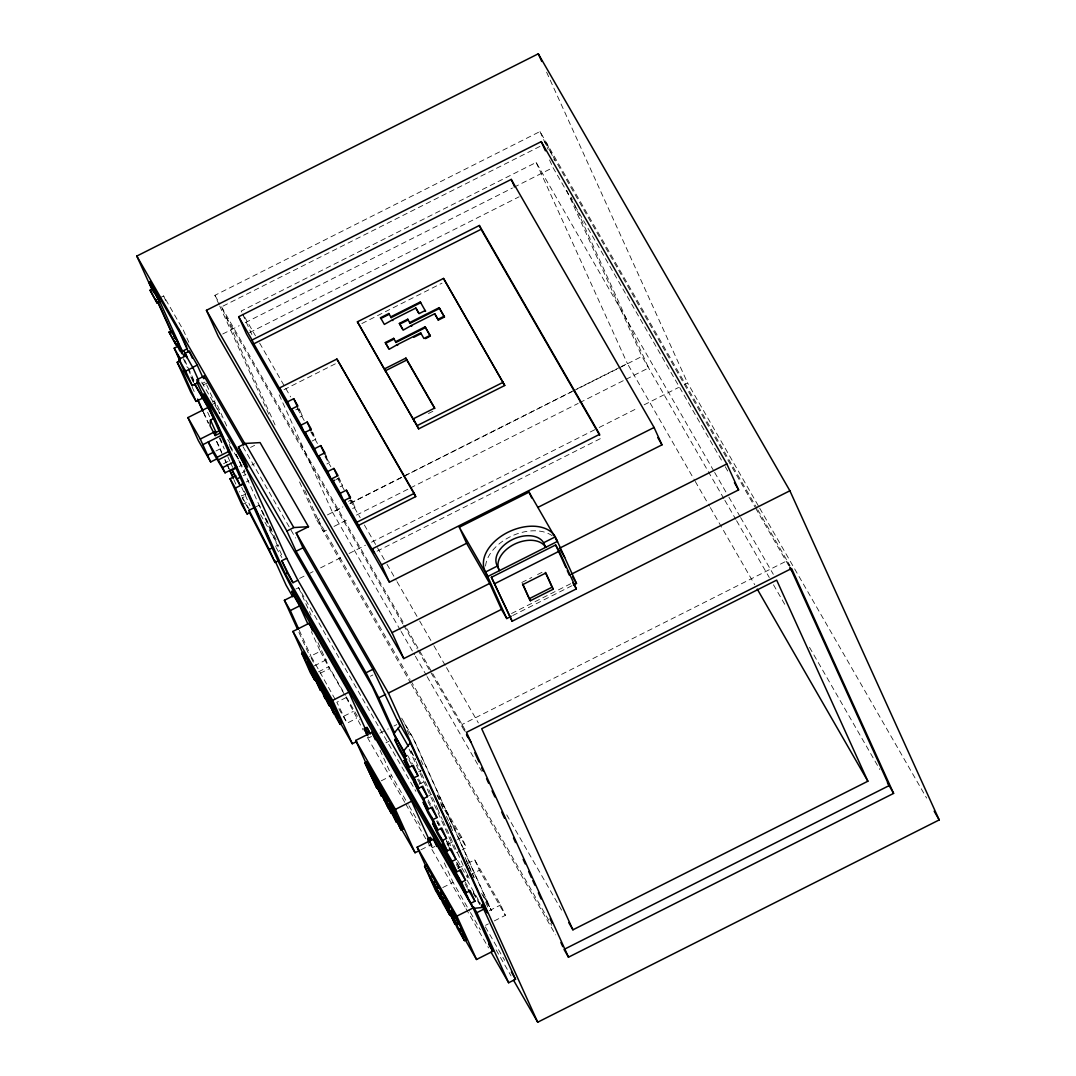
<?xml version="1.0" encoding="UTF-8"?>
<svg xmlns="http://www.w3.org/2000/svg" width="1076" height="1076" viewBox="0 0 1076 1076"><rect width="100%" height="100%" fill="white"/><g stroke="black" fill="none" stroke-linecap="round" stroke-linejoin="round"><path stroke-width="0.75" stroke-dasharray="5 3.75" d="M487.764 906.893L485.424 901.446M159.692 297.931L163.619 295.94L183.377 330.251L188.838 342.303M219.047 304.508L214.891 295.335L539.977 131.541L756.953 508.343M275.066 424.899L221.521 306.848L543.622 144.561M713.805 470.979L536.157 162.436L241.199 311.045L243.701 315.416M222.719 334.004L239.235 325.692M245.234 322.666L512.485 188.018M513.992 187.251L553.024 167.587L721.888 460.864M249.551 332.605L519.13 196.787M201.992 383.567L204.951 382.088M207.291 382.962L203.351 384.939L201.979 381.926M361.859 323.553L442.021 283.163M212.577 402.128L215.025 400.891M211.152 404.993L216.074 402.505L227.843 428.463M283.997 389.687L336.909 363.029M295.765 409.862L298.227 408.624L302.369 415.82L299.908 417.058M215.967 450.978L223.351 447.266M250.506 447.428L254.609 445.356M223.606 463.689L229.511 460.716M239.316 466.473L242.194 465.02M251.771 465.088L254.528 463.689M242.167 472.767L245.046 471.328L242.759 466.285M243.378 475.673L245.933 474.381M312.134 441.025L315.819 439.169L312.605 432.081M246.229 481.967L248.785 480.676M245.422 494.113L241.589 496.049L239.518 491.503M241.791 504.671L249.323 500.878M326.916 463.971L329.377 462.72L324.871 452.794M428.409 413.547L435.551 409.956M256.249 506.675L259.141 505.222L271.811 529.903M335.927 479.6L338.389 478.363L342.531 485.558L338.832 487.415M348.449 501.349L350.91 500.111L355.053 507.307L352.592 508.545M279.195 394.838L332.417 512.136L342.894 506.863M350.386 503.084L619.884 367.306M621.39 366.553L627.375 363.54L694.41 479.963M299.545 481.954L316.895 520.206L319.895 518.686M327.386 514.92L342.356 507.374M349.848 503.595L402.29 477.179M403.782 476.426L571.571 391.893M573.078 391.126L641.995 356.412L724.04 498.914M275.429 546.339L277.998 545.061M326.526 530.212L323.526 531.719L304.764 490.374M334.017 526.433L348.987 518.888M356.479 515.108L408.92 488.692M410.413 487.939L578.202 403.406M579.708 402.653L624.645 380.003M626.151 379.25L648.626 367.925L571.168 197.19M299.585 578.417L308.57 573.898M310.076 573.145L313.076 571.625M320.567 567.859L343.029 556.534M349.027 553.521L365.504 545.209M371.489 542.196L597.705 428.235M599.197 427.468L638.149 407.844M644.147 404.832L678.593 387.468M684.592 384.455L687.591 382.948L758.876 506.756M295.846 589.043L298.603 587.657L415.887 791.344M377.044 551.168L601.363 438.147M335.174 699.36L310.924 656.01L320.271 651.303L311.341 631.612M314.165 665.923L330.399 657.745M318.496 671.814L328.839 666.609L345.383 695.325M320.164 673.307L329.512 668.6L346.19 697.544L363.15 730.053M521.82 582.493L531.826 577.449M537.556 574.557L544.698 570.966M370.4 676.226L372.861 674.988M511.544 613.522L571.262 583.434M346.19 697.544L336.842 702.251L347.104 723.139L356.452 718.432M512.701 615.566L572.042 585.667M343.943 716.145L353.291 711.438M371.556 736.455L368.853 737.813L368.274 736.804M379.841 733.146L388.328 728.869M393.991 726.018L396.815 724.592M385.961 742.803L388.799 741.377M381.267 780.813L391.597 775.608L408.14 804.337M418.537 771.815L421.375 770.389M419.008 784.323L424.657 781.485M428.692 795.783L431.516 794.357M434.892 846.435L432.189 847.794L431.167 844.391L429.849 843.745M420.972 849.758L431.301 844.552M447.589 844.445L456.076 840.168M457.488 839.455L461.725 837.316L466.433 847.686L462.196 849.825M456.533 852.676L460.77 850.538M457.73 868.413L466.217 864.136M467.643 863.423L474.704 859.858L500.676 904.956L505.384 915.326L494.059 921.029M442.734 887.565L453.077 882.36L469.607 911.09M469.513 875.218L479.412 870.228L505.384 915.326M489.351 910.646L500.676 904.956M485.572 925.306L488.41 923.88M759.71 508.208L926.624 798.083M757.786 509.809L790.107 565.936M544.483 141.467L754.747 506.635M755.581 508.087L789.112 566.312M725.237 466.675L727.739 471.032M714.639 472.431L728.048 495.713M728.896 497.166L739.79 516.09M740.624 517.543L773.308 574.302M724.874 500.367L735.769 519.291M736.603 520.744L769.286 577.503M773.483 584.779L785.211 605.156M809.515 647.349L879.899 769.609M695.257 481.416L709.501 506.164M710.335 507.616L754.747 584.752M311.677 431.974L315.819 439.169M325.234 455.525L329.377 462.72M244.548 316.869L255.442 335.793M259.625 343.069L290.628 396.91M297.339 408.557L304.885 421.657M310.749 431.839L317.447 443.487M324.992 456.587L330.857 466.769M337.555 478.416L344.266 490.051M350.13 500.246L360.191 517.704M364.374 524.98L386.163 562.829M386.997 564.281L396.224 580.287M397.057 581.739L418.846 619.574M419.68 621.04L433.09 644.322M433.924 645.775L445.666 666.152M446.5 667.604L478.336 722.911M214.891 295.335L219.854 303.97M221.521 306.848L405.881 627.026M406.715 628.478L431.853 672.137M432.686 673.589L465.007 729.716M226.027 316.774L402.841 623.851M403.675 625.304L417.085 648.599M417.918 650.052L465.693 733.012M332.417 512.136L400.285 630.025M401.133 631.477L414.542 654.773M415.376 656.226L426.271 675.136M427.105 676.602L481.577 771.196M506.715 814.855L562.022 910.901M317.891 519.305L410.077 679.386M410.911 680.852L551.692 925.347M316.895 520.206L410.669 683.072M411.516 684.524L555.646 934.856M401.684 718.176L413.682 739.01L491.544 910.659L481.147 892.609M404.522 723.57L413.641 739.414L489.526 906.705L481.241 892.313M242.988 446.675L295.591 538.04M201.71 382.088L219.733 413.547M437.434 795.137L461.725 837.316M410.736 750.967L415.766 759.696M440.474 802.602L466.433 847.686M227.695 439.358L230.103 443.541M235.98 454.301L240.715 463.352M190.734 376.896L194.043 382.639M241.306 464.657L230.856 447.078M192.012 379.72L193.653 382.572M229.861 446.769L232.322 451.073L229.255 444.294M407.481 755.204L412.458 763.839M408.907 759.898L411.395 764.216M418.631 778.997L421.94 784.754M417.569 779.374L420.057 783.691M428.113 799.912L431.436 805.668M427.885 801.728L430.373 806.045M437.596 820.813L440.084 825.131M260.54 514.637L278.59 545.976M436.506 820.961L439.008 825.305M448.194 841.257L450.71 845.615M437.367 822.629L439.021 825.521M446.258 840.289L449.58 846.045M446.607 841.54L449.122 845.884M457.475 860.397L467.509 877.814L467.253 874.344M446.849 843.544L448.517 846.422M276.061 547.482L281.845 557.529M456.937 862.629L459.452 867M466.997 880.087L480.394 903.369M456.574 862.643L459.062 866.96M473.319 892.031L479.95 903.544M473.171 893.161L479.802 904.687M456.345 864.458L458.833 868.776M465.235 882.118L470.199 890.753M464.993 883.934L468.316 889.691M242.369 497.394L250.089 510.818M247.91 507.953L242.113 497.906L246.296 495.794L244.225 491.221M485.384 926.907L504.644 960.37M496.076 949.866L511.06 975.905M346.203 696.764L359.438 719.75M408.974 805.776L421.375 827.323M470.441 912.529L480.367 929.758M367.333 737.316L404.966 802.669M405.8 804.122L426.701 840.423M427.535 841.876L465.168 907.229M466.002 908.682L488.585 947.889M311.045 657.786L315.053 665.546M338.873 708.842L347.104 723.139M320.271 651.303L329.512 668.6M276.075 539.681L259.141 505.222M789.69 566.42L787.121 560.744L462.021 724.525L465.235 731.626M546.608 72.173L687.591 382.948M546.608 143.054L554.57 160.606M539.977 131.541L547.94 149.093M566.622 190.25L641.995 356.412M549.554 159.947L553.024 167.587M536.157 162.436L627.375 363.54M351.839 500.219L355.053 507.307M338.671 477.045L342.531 485.558M299.155 408.732L302.369 415.82M242.571 314.098L252.941 336.949M474.704 859.858L479.412 870.228M219.746 306.041L269.713 416.183M437.112 795.191L439.129 799.629M420.945 760.154L423.016 764.713M440.945 804.256L443.016 808.829M446.473 816.428L448.531 820.988M449.23 822.508L452.673 830.121M465.101 857.491L474.059 877.263M407.199 730.335L409.27 734.895M450.602 826.032L452.673 830.591M466.459 860.975L468.517 865.521M469.217 867.041L474.032 877.68M411.22 750.819L415.363 759.979M416.062 761.499L420.904 772.178M421.59 773.698L437.461 808.385M437.502 808.775L442.344 819.441M443.043 820.975L466.554 872.824M467.092 873.712L469.163 878.272M409.122 749.125L455.538 851.439M444.254 862.925L453.077 882.36M430.091 841.445L432.337 846.408M430.05 841.903L431.167 844.391M429.351 841.822L432.189 847.794M380.07 750.201L391.597 775.608M206.646 384.872L221.172 416.896M298.603 587.657L311.045 615.082M236.209 454.61L282.652 556.978M163.619 295.94L166.35 301.966M317.985 642.681L328.839 666.609M184.615 359.828L195.012 382.747M219.961 437.744L223.431 445.383M183.324 358.644L187.493 367.831M188.192 369.364L193.747 381.603M207.628 412.229L209.712 416.815M219.437 438.255L224.306 448.961M227.776 456.627L229.861 461.214M230.546 462.747L232.631 467.334M241.656 487.24L249.995 505.612M192.106 386.97L195.55 394.542M203.794 412.727L208.596 423.325M216.841 441.51L221.656 452.108M225.086 459.681L226.471 462.72M227.157 464.227L229.215 468.773M203.31 412.35L208.166 423.043M216.478 441.375L222.019 453.601M224.79 459.708L226.175 462.761M226.875 464.294L228.946 468.88M233.801 479.573L235.886 484.16M299.236 630.254L310.924 656.01M298.926 632.338L310.009 656.764M485.558 566.057A39.086 25.38 -24.4 0 1 512.647 535.606A39.086 25.38 -24.4 0 1 552.956 536.305"/><path stroke-width="1.5" d="M386.311 796.926L381.012 786.717L379.25 787.713L386.809 802.575L384.105 796.173L385.894 795.177L391.624 806.637M216.034 422.317L214.164 418.201L210.466 420.057L210.035 425.625L215.16 435.592L220.916 432.686M243.781 445.034L204.104 376.116L197.217 379.586L196.989 382.236L278.617 562.183L291.798 588.115L458.941 878.393M203.875 378.765L204.104 376.116M382.209 795.635L388.369 808.17L373.95 778.459L380.299 790.403L382.074 789.502L380.474 785.924L375.726 777.558L373.964 778.58M215.16 435.592L216.074 432.404L210.466 420.057M464.455 940.653L466.446 939.617L453.843 912.744L450.427 906.664L448.463 907.646L457.327 928.211L464.455 940.653L448.463 907.646M466.433 939.671L465.706 938.487M396.143 738.795L394.663 739.535L404.603 756.805L406.082 756.065L393.762 733.563L400.272 725.789M410.225 743.059L403.715 750.833L406.082 756.065M152.079 289.753L136.8 256.075L538.282 53.8L789.892 490.777L939.2 819.925L537.718 1022.2L513.561 980.249M153.774 292.659L148.999 282.114L150.223 281.495L179.436 332.228L188.327 351.812M150.102 290.278L152.55 289.041L158.293 298.993L159.584 301.858L157.136 303.096L150.102 290.278L157.136 303.096M148.999 282.114L158.454 298.55L159.692 297.931M155.832 300.231L158.293 298.993M511.208 616.319L506.769 618.552L501.47 609.379L403.796 658.593L218.213 336.277L206.431 310.305L541.241 141.615L726.825 463.931L738.607 489.903L571.208 574.248M169.107 332.148L171.568 330.91L177.311 340.863L178.603 343.728L176.141 344.979L169.107 332.148L176.141 344.979M174.85 342.114L177.311 340.863M180.445 361.94L174.204 348.18L178.387 346.082L184.171 356.129M501.47 609.379L489.701 583.407L466.607 543.299L389.391 582.197L246.552 334.111L238.67 316.734L511.248 179.41L654.087 427.481L661.969 444.859L537.825 507.415M178.428 344.414L182.369 351.26L187.533 348.651M186.753 357.716L184.83 353.466L189.255 351.233L197.231 365.087L203.014 377.837M197.93 382.76L192.227 385.638L185.422 373.829L178.858 359.33L185.987 355.739M203.297 397.77L196.088 401.402L190.708 392.067L177.204 362.276L179.652 361.038M177.204 362.276L182.57 371.61L185.032 370.373M197.231 365.087L192.806 367.32L198.71 380.595M178.858 359.33L185.65 371.153L192.792 367.548L184.83 353.466M238.67 316.734L252.066 340.003L479.371 225.476L599.628 434.327L372.323 548.854L374.058 552.674L358.389 525.478L415.713 496.601L414.247 493.346L336.909 359.048L279.585 387.925L284.091 397.851L361.428 532.163L356.923 522.223L344.401 500.475L350.547 497.381L346.405 490.185L340.258 493.279L331.879 478.726L338.025 475.632L333.883 468.437L327.723 471.53L318.725 455.901L324.871 452.794L320.729 445.599L314.582 448.692L305.167 432.337L311.314 429.243L307.171 422.048L301.024 425.141L291.717 408.988L297.864 405.894L293.721 398.685L287.574 401.792L279.585 387.925M252.066 340.003L253.801 343.822L481.106 229.296L599.695 435.255M357.407 321.805L443.514 278.428L504.752 385.477L418.658 428.853L357.407 321.805L385.988 372.121M388.866 313.506L389.216 314.273L380.85 318.483L380.5 317.716L388.866 313.506L391.139 317.622L420.662 302.746L420.312 301.979L390.79 316.855L391.139 317.622M209.188 405.975L211.152 404.993M216.451 459.062L210.681 461.981L198.307 440.501L187.923 417.582L208.125 407.4M392.848 320.567L392.498 319.814L415.874 308.032L419.089 313.641L425.249 310.534L425.585 311.3L420.312 301.979M402.801 329.538L399.371 323.419L407.737 319.209L410.01 323.311L439.519 308.449L444.455 317.003L438.309 320.097L434.731 313.735L411.355 325.517L411.704 326.27M399.707 324.185L408.073 319.976L407.737 319.209M444.455 317.003L439.183 307.682L409.66 322.558L410.01 323.311M388.745 348.678L385.316 342.558L393.681 338.348L395.955 342.45L425.464 327.588L430.4 336.142L425.128 326.822L395.605 341.697L395.955 342.45M385.652 343.325L394.018 339.115L393.681 338.348M187.923 417.582L200.284 439.062L214.716 431.785M434.731 313.735L437.959 319.343L444.106 316.236M216.074 432.404L219.76 430.548M397.649 345.409L397.3 344.656L420.676 332.874L423.904 338.483L430.05 335.376M413.722 337.313L421.025 333.641L420.676 332.874M202.839 444.697L221.535 435.269M425.477 338.617L429.163 336.761M207.601 455.202L213.021 452.471L225.072 472.835L236.881 466.89M384.509 368.866L405.921 358.093L434.677 408.046L413.278 418.833L414.758 422.074M434.731 408.53L406.782 360.003L385.383 370.776L414.152 420.743M213.021 452.471L208.26 441.967L217.083 457.3L228.892 451.355M197.217 379.586L247.641 467.159L238.455 446.93L245.341 443.46L260.083 442.599L308.503 526.715L296.196 532.902L302.961 547.805L372.915 669.299L400.151 726.421M217.083 457.3L218.267 459.923L230.076 453.978M218.267 459.923L222.678 467.589L234.487 461.644M243.674 483.259L239.988 485.115L234.971 476.399L232.107 470.104L236.424 467.925M249.632 512.768L247.171 514.019L241.791 504.671L230.035 478.739L235.792 475.834M232.107 470.104L237.124 478.82L240.809 476.964L238.778 472.472M230.035 478.739L235.402 488.074L244.05 483.716M278.751 560.596L275.066 562.466L249.35 512.297L249.054 510.306L254.81 507.401M413.278 418.833L417.179 425.612L503.286 382.222M334.69 480.219L332.228 481.456L327.723 471.53M238.455 446.93L286.889 531.033L293.775 527.563L308.503 526.715M275.066 562.466L269.188 549.486L272.874 547.63M286.889 531.033L296.075 551.275L302.961 547.805M356.923 522.223L414.247 493.346M418.134 789.058L297.891 580.22L292.968 582.694L287.292 572.835L281.804 560.731L286.727 558.256L241.011 457.475M396.721 740.436L372.511 687.053L203.7 393.883L285.328 573.831L287.292 572.835M297.554 629.285L284.387 600.287L293.748 595.579L299.653 605.855L307.897 624.04M284.387 600.287L290.305 610.563L299.653 605.855M372.323 548.854L381.509 564.819L654.087 427.481M459.317 527.253L529.056 492.122L557.435 541.416L487.71 576.548L459.317 527.253L466.607 543.299M303.109 653.858L292.928 631.437L309.175 623.246L348.866 692.191L367.279 733.173M303.768 656.441L314.717 680.14L310.291 672.567L301.63 653.078L303.768 656.441L305.584 655.526L308.96 662.372M304.347 657.463L306.162 656.548M304.844 658.377L306.66 657.463M305.248 659.185L307.077 658.27M312.86 673.509L320.594 690.631L306.7 661.74L308.704 661.067L315.685 674.235L313.869 675.163L312.86 673.509L314.676 672.581L315.685 674.235M306.7 661.74L308.704 661.067M506.769 618.552L485.626 571.961L497.368 566.043A25.918 16.839 -24.4 0 1 512.068 539.762A25.918 16.839 -24.4 0 1 543.609 542.748L555.351 536.83L576.494 583.434L573.521 584.927M309.094 666.891L310.91 665.977L311.919 667.766L310.372 669.205M491.436 577.301L555.646 544.954L559.224 551.181L576.346 588.895L512.136 621.242L491.436 577.301L512.136 621.242M306.889 661.982L311.22 669.474L313.035 668.559M311.22 669.474L313.345 669.111M313.869 675.163L311.838 670.644L313.667 669.729M312.174 671.316L313.99 670.402M312.511 672.056L314.34 671.142M206.431 310.305L392.014 632.621L489.701 583.407M559.426 548.276L726.825 463.931M312.86 672.823L314.69 671.908M313.425 674.087L315.241 673.159M313.493 674.585L315.322 673.657M313.762 674.854L315.577 673.939L313.735 674.975M495.027 583.528L559.224 551.181M328.691 696.508C330.184 699.037 325.786 698.257 326.405 697.127L334.031 713.98L320.15 685.076L321.966 684.161L327.104 693.078L328.691 696.508L325.087 698.512L314.555 675.325L316.613 674.773L324.172 689.918M314.555 675.325L316.976 679.507L318.792 678.593M325.208 698.62L324.064 695.93L329.35 705.869L317.312 680.166L319.142 679.252M317.702 680.96L319.518 680.045M320.15 685.076L322.154 684.403M322.127 689.46L323.943 688.546L324.75 690.052M320.325 685.331L324.656 692.823L326.485 691.908M324.656 692.823L326.795 692.46M296.075 551.275L366.028 672.769L372.915 669.299M327.306 698.512L325.288 693.993L327.104 693.078M325.611 694.666L327.44 693.751M325.961 695.405L327.776 694.491M326.31 696.172L328.126 695.257M553.225 589.218L552.069 587.2L529.19 598.727L530.347 600.744L553.225 589.218L545.868 572.983L522.99 584.51L530.347 600.744M329.323 700.839L331.152 699.925L332.968 703.354L334.865 707.591L333.009 708.506L331.139 705.331L340.272 724.538L335.86 716.979L327.185 697.477L333.035 708.506M329.902 701.861L331.731 700.947M292.928 631.437L332.632 700.382L348.866 692.191M330.399 702.776L332.228 701.861M330.816 703.583L332.632 702.668M332.834 708.223L334.865 707.591M332.941 708.237L334.757 707.322L332.968 704.296M394.65 732.944L378.739 697.867L385.625 694.397M296.196 532.902L388.409 693.052L789.892 490.777M364.28 728.802L367.104 734.787L364.28 728.802L366.983 727.443L370.44 733.966M364.858 729.824L365.598 729.447L366.755 731.465L366.028 731.841L367.71 735.567M369.31 731.492L366.607 732.85L366.028 731.841M366.553 764.363L355.699 740.436L371.933 732.258L411.637 801.203L428.584 838.581M339.061 720.745L352.296 743.731L356.721 741.498M364.858 762.669L376.882 788.224L365.45 764.041C365.517 758.257 370.803 768.721 371.274 770.941M364.925 762.871L366.634 761.768L369.243 767.605M365.141 763.382L366.929 762.481M366.566 765.587L368.355 764.7M366.916 766.247L368.691 765.345M367.252 766.919L369.028 766.018M367.575 767.605L369.35 766.717M376.291 779.199C377.784 781.62 373.399 781.001 374.098 779.764L381.509 796.28L367.938 768.022L369.714 767.134L375.739 777.975M367.979 768.21L369.888 767.363M369.458 771.479L371.233 770.577L370.816 769.69M367.938 768.022L372.35 775.594L374.125 774.707M372.35 775.594L374.421 775.245M446.836 854.546L442.088 844.095L452.041 861.365L455.968 859.388L451.234 848.924L447.293 850.914L437.354 833.631L432.606 823.18L442.545 840.45L446.486 838.473L441.738 828.009L437.811 830L427.858 812.716L423.124 802.266L433.063 819.535L437.004 817.558L432.256 807.108L428.329 809.085L418.376 791.815L413.628 781.351L423.581 798.634L427.522 796.643L422.774 786.193L418.833 788.17L408.893 770.9L404.146 760.45L406.768 759.118M374.932 781.149L372.955 776.737L374.744 775.85M373.278 777.397L375.067 776.509M373.614 778.123L375.389 777.222M373.95 778.876L375.901 777.8M374.811 780.974L376.708 780.261M394.663 739.535L399.398 749.985L409.351 767.269L413.292 765.278L418.026 775.742L414.099 777.719L404.146 760.45M377.945 785.332L379.72 784.444M378.308 786.058L380.097 785.157M376.6 787.82L378.375 786.919M376.748 787.874L378.537 786.973M378.685 786.825L380.474 785.924M376.842 788.21L378.618 787.309M379.357 787.78L381.133 786.892M384.119 796.079L396.6 822.521L386.19 801.916L391.368 813.443L389.297 809.771L379.411 788.076L381.012 786.717M380.205 790.147L381.993 789.246M381.469 791.465L383.244 790.564M381.819 792.124L383.594 791.223M382.128 792.73L383.903 791.828M384.105 796.173L385.894 795.177L387.441 798.93M384.226 799.939L386.002 799.038M384.347 800.14L386.123 799.239M386.203 799.697L387.992 798.795M386.526 800.288L388.301 799.387M386.822 800.894L388.611 800.006M390.521 807.081L392.31 806.18L394.085 809.542L395.941 813.685L394.125 814.572L392.296 811.465L401.227 830.255L388.436 803.785L394.152 814.572M391.086 808.076L392.875 807.188M391.57 808.977L393.359 808.076M391.987 809.757L393.762 808.87M355.699 740.436L395.403 809.381L411.637 801.203M393.95 814.303L395.834 813.416L394.072 810.578M428.732 841.271L427.602 838.782L430.306 837.424L431.866 840.114M427.602 838.782L430.091 841.445L429.351 841.822M425.988 866.624L417.165 847.189L433.399 839.011L473.104 907.956L492.768 951.305L476.534 959.496L464.953 939.375M401.832 829.757L415.067 852.73L419.492 850.511M424.563 866.261L432.31 880.41L440.541 898.931L435.498 890.282L424.563 866.261L426.526 865.171L435.43 881.863M433.937 882.428L449.929 915.434L442.801 902.979L433.937 882.428L435.901 881.432L442.384 894.035M285.328 573.831L456.775 871.816L460.716 869.838L465.464 880.289L461.523 882.28L451.57 864.996L456.318 875.46L466.271 892.73L470.199 890.753L474.946 901.204L471.006 903.194L461.066 885.911L473.386 908.413L481.456 907.566L481.604 906.436L484.751 906.1M436.56 886.947L438.524 885.952M436.923 887.66L438.9 886.664M437.34 888.507L439.317 887.525M439.99 892.972C443.352 888.776 453.278 911.735 446.755 905.992L454.987 924.19L439.99 892.972L447.724 907.471M440.044 893.174L442.155 892.246M442.559 898.541L444.522 897.559L441.954 891.977M444.859 901.338L446.836 900.343M445.195 901.93L447.159 900.948M445.531 902.603L447.508 901.607M445.894 903.329L447.858 902.334M446.258 904.122L448.235 903.127M446.634 904.956L448.611 903.961M446.809 905.952L448.773 904.956L449.687 906.476M447.253 906.315L449.217 905.32M449.58 906.153L447.603 907.149L449.553 906.288M451.086 912.166L453.05 911.184M451.449 912.892L453.426 911.897M451.866 913.739L453.843 912.744M417.165 847.189L456.87 916.133L473.104 907.956M473.507 906.839L476.856 912.663L483.743 909.193L515.538 979.281L508.652 982.751L491.086 952.247M459.829 931.789L461.792 930.794L462.196 931.574L464.966 937.209L463.003 938.205M464.213 940.289L466.177 939.294M572.916 929.825L867.875 781.216L776.657 580.125L481.698 728.734L572.916 929.825L568.72 922.549M568.505 957.183L893.605 793.389L791.6 568.518L466.5 732.312L568.505 957.183L564.026 949.409L889.126 785.615L790.335 567.832M380.299 790.403C374.623 780.88 387.347 803.987 382.572 796.186M341.67 723.153L332.968 704.417M329.135 697.584L328.234 696.212M322.383 691.868L318.348 683.085L321.939 691.101M458.901 924.526L454.543 915.044L455.282 916.792M402.088 828.09L403.016 829.354L394.273 811.022M376.587 780.087L375.887 778.876M337.635 715.029L338.066 715.701L334.004 707.47M340.433 721.095L341.146 722.319M383.056 791.963L381.442 789.112M934.17 811.183L939.2 819.925M789.945 567.765L791.627 570.67M734.437 482.64L738.607 489.903M887.444 782.696L893.605 793.389M757.262 589.11L867.875 781.216M657.799 437.609L661.969 444.859M504.752 385.477L443.514 278.428M560.179 549.58L564.712 557.462M572.714 576.87L576.494 583.434M418.631 312.995L415.874 308.032M572.755 582.681L576.346 588.895M411.355 325.517L403.218 330.117L399.371 323.419M392.498 319.814L384.361 324.414L380.5 317.716M397.3 344.656L389.162 349.256L385.316 342.558M415.713 496.601L336.909 359.048M253.801 343.822L281.065 391.166M471.006 742.238L466.527 734.464L467.912 737.504M245.341 443.46L293.775 527.563M136.8 256.075L245.274 444.455M159.584 301.858L152.55 289.041M397.501 720.288L409.499 741.108L487.361 912.771L482.559 904.432M183.593 350.641L186.888 356.358M172.873 333.775L176.962 340.89M173.693 336.196L175.267 338.927M397.985 728.223L408.288 746.26M174.204 348.18L179.988 358.227M194.864 384.078L211.394 412.78M180.109 359.061L176.989 353.641L180.418 361.213M194.474 383.998L213.344 416.775M393.762 733.563L403.715 750.833M412.229 765.655L418.026 775.742M421.711 786.569L427.522 796.643M431.194 807.484L437.004 817.558M440.689 828.399L446.486 838.473M449.338 847.861L455.968 859.388M481.228 904.822L483.743 909.193M459.654 870.215L465.464 880.289M468.316 889.691L474.946 901.204M511.356 972.005L515.538 979.281M463.46 889.381L291.717 591.127L293.748 595.579M465.962 893.752L467.643 896.658M292.793 596.83L286.108 585.223L274.999 560.717M488.639 944.123L492.768 951.305M305.584 655.526L303.445 652.164L304.199 654.181M331.152 699.925L329.014 696.562L329.31 697.517M392.31 806.18L390.211 802.898L390.507 803.826M307.776 660.529L307.4 659.897L308.086 661.471M461.012 929.408L461.792 930.794M397.219 819.656L397.999 821.015M315.08 679.09L316.734 681.969M321.697 690.577L323.351 693.455M325.006 696.333L326.66 699.198M335.752 715.002L337.407 717.867M377.017 786.664L380.326 792.407M381.98 795.285L383.634 798.15M391.906 812.514L393.56 815.393M440.138 896.295L441.792 899.159M455.027 922.145L457.085 925.763L452.566 916.039L456.453 924.701M461.644 933.632L463.299 936.51M444.966 898.339L445.612 899.482M459.977 928.521L460.38 929.247M399.694 823.866L401.375 826.879M372.444 772.891L371.637 771.411M458.416 923.706L457.784 922.468M338.2 717.06L338.698 718.001M373.022 773.913L374.771 777.706M325.356 691.101L327.144 694.975M432.633 877.021L431.637 875.353M310.493 665.197L310.91 665.977M249.054 510.306L269.188 549.486M395.094 813.564C399.963 823.57 400.554 823.732 397.031 818.298M286.727 558.256L297.891 580.22M281.804 560.731L292.968 582.694M310.211 665.694L312.04 669.299M366.028 672.769L378.739 697.867M323.526 687.698L323.943 688.546M310.076 664.349L308.53 660.812M337.299 715.217L337.689 716.051M381.186 787.175L385.006 795.608M429.405 871.6L426.526 865.171M538.282 53.8L541.753 61.453M541.241 141.615L545.398 150.788M511.248 179.41L514.53 186.646M479.371 225.476L481.106 229.296M555.646 544.954L565.909 567.59M567.281 570.603L569.338 575.135M529.056 492.122L531.692 497.959M439.183 307.682L439.519 308.449M543.609 542.748L545.693 547.334A25.918 16.839 -24.4 0 0 514.14 544.348A25.918 16.839 -24.4 0 0 499.439 570.63L497.368 566.043M437.959 319.343L438.309 320.097M545.371 572.432L552.069 587.2M425.128 326.822L425.464 327.588M522.492 583.959L528.518 597.247M405.921 358.093L406.782 360.003M417.179 425.612L418.658 428.853M474.812 752.729L478.954 761.875M481.725 767.968L483.097 771.008M486.554 778.62L488.625 783.193M492.082 790.806L494.839 796.899M501.752 812.124L504.51 818.217M513.494 838.016L515.565 842.575M523.165 859.334L525.236 863.893M528.693 871.506L531.45 877.599M532.835 880.652L534.906 885.212M538.363 892.824L541.12 898.917M550.105 918.716L552.176 923.289M560.892 942.509L562.775 946.638M381.509 564.819L389.391 582.197M346.405 490.185L350.265 498.699M333.883 468.437L337.097 475.525M320.729 445.599L324.589 454.112M344.401 500.475L348.906 510.414M340.258 493.279L344.764 503.205M307.171 422.048L311.031 430.561M331.879 478.726L336.385 488.652M293.721 398.685L297.581 407.199M318.725 455.901L323.23 465.827M314.582 448.692L319.088 458.632M305.167 432.337L309.673 442.276M301.024 425.141L305.53 435.067M291.717 408.988L296.223 418.914M287.574 401.792L292.08 411.718M392.014 632.621L403.796 658.593M388.409 693.052L537.718 1022.2M476.856 912.663L508.652 982.751M404.603 756.805L409.351 767.269M414.099 777.719L418.833 788.17M423.581 798.634L428.329 809.085M433.063 819.535L437.811 830M442.545 840.45L447.293 850.914M452.041 861.365L456.775 871.816M461.523 882.28L466.271 892.73M471.006 903.194L473.386 908.413M403.635 755.675L405.02 758.728M413.319 777.033L414.704 780.087M423.002 798.379L424.388 801.432M431.301 816.684L434.072 822.777M440.985 838.029L443.07 842.602M433.399 839.011L436.802 846.489M430.306 837.424L431.436 839.899M428.92 839.428L430.05 841.903M428.181 839.791L429.311 842.279M456.87 916.133L476.534 959.496M371.933 732.258L375.322 739.737M366.983 727.443L369.229 732.406M189.255 351.233L192.469 358.321M178.656 329.081L181.387 335.093M182.745 338.106L186.847 347.145M395.403 809.381L415.067 852.73M309.175 623.246L312.565 630.724M395.605 815.433L398.133 820.988M217.271 425.06L219.141 429.176M220.446 432.041L222.476 436.533M223.835 439.533L230.627 454.502M233.344 460.488L237.419 469.472M244.36 484.751L247.063 490.75M248.421 493.736L252.497 502.721M255.9 510.212L257.931 514.705M261.334 522.183L263.364 526.675M266.767 534.153L268.798 538.646M380.285 786.569L381.186 788.573M158.454 298.55L182.369 351.26M377.864 782.36L375.726 777.558M150.223 281.495L152.953 287.521M375.833 778.916L377.878 783.409M178.387 346.082L181.844 353.722M371.933 772.393L374.381 777.8M157.876 301.697L172.227 333.318M157.634 302.006L171.528 332.618M176.383 343.338L179.853 350.991M237.124 478.82L239.988 485.115M367.911 767.349L369.942 771.828M185.65 371.153L192.227 385.638M197.607 399.088L203.108 411.207M229.901 470.293L233.344 477.865M197.769 400.124L202.611 410.817M229.645 470.4L233.115 478.04M332.632 700.382L352.296 743.731M182.57 371.61L196.088 401.402M235.402 488.074L247.171 514.019M290.305 610.563L298.55 628.747M323.109 686.784L321.966 684.161M222.678 467.589L225.072 472.835M316.062 675.661L314.676 672.581M313.694 671.626L315.631 675.862M200.284 439.062L210.681 461.981M445.908 900.047L447.549 903.652M390.951 804.875L391.583 806.287M329.754 698.58L330.399 700.019M455.901 918.205L457.152 921.056M461.819 931.48L460.703 928.924M451.611 909.529L455.256 917.922M438.914 888.494L435.901 881.432M318.119 678.566L319.438 681.592M370.023 767.941L369.714 767.134M320.177 682.157L320.863 683.785M317.474 677.06L316.371 674.41M387.952 800.14L388.584 801.674M487.71 576.548A39.086 25.38 -24.4 0 1 485.895 571.894M555.915 539.21A39.086 25.38 -24.4 0 1 557.435 541.416M485.626 571.961A39.086 25.38 -24.4 0 1 507.791 532.338A39.086 25.38 -24.4 0 1 555.351 536.83M436.735 891.385L429.553 876.012L436.735 891.385M442.559 900.531L438.04 890.807L442.559 900.531"/></g></svg>
